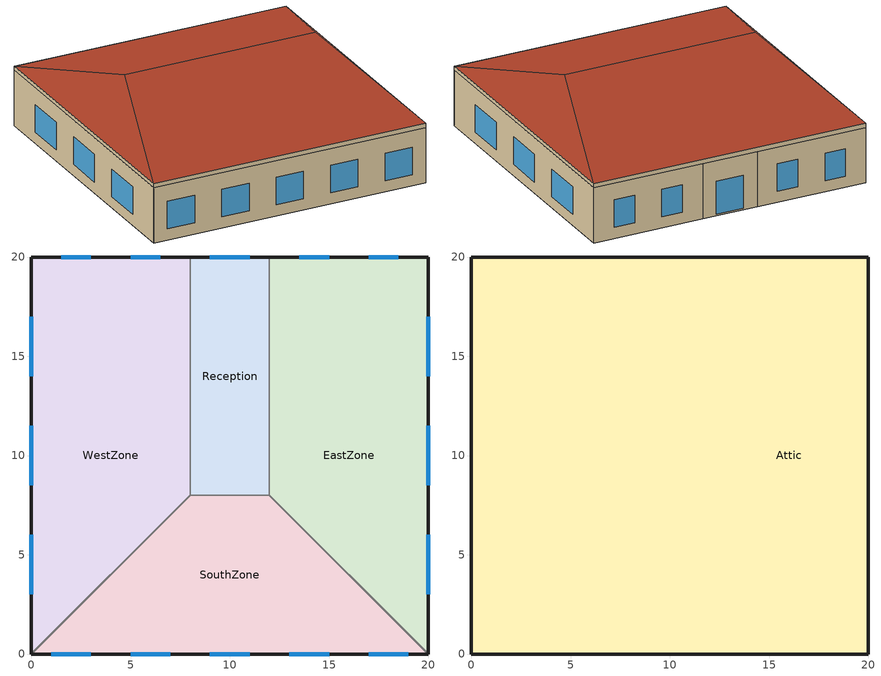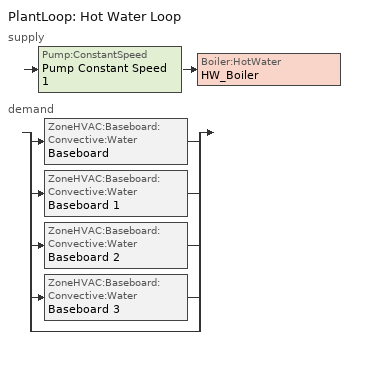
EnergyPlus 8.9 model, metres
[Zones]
EastZone
 floor ground (SOLID GROUND FLOOR): 20,0 12,8 12,20 20,20 z0
 wall outside (CAVITY WALL): 20,0 20,20 12,20 z0:4
 wall to Reception (INTERNAL PARTITION): 12,20 12,8 z0:4
 wall to SouthZone (INTERNAL PARTITION): 12,8 20,0 z0:4
 window (SINGE GLAZING): 20,14 20,17 / 20,8.5 20,11.5 / 20,3 20,6 / 15,20 13.5,20 / 18.5,20 17,20 z0.8:2.8
Reception
 floor ground (SOLID GROUND FLOOR): 12,8 8,8 8,20 12,20 z0
 wall outside (CAVITY WALL): 12,20 8,20 z0:4
 wall to WestZone (INTERNAL PARTITION): 8,20 8,8 z0:4
 wall to SouthZone (INTERNAL PARTITION): 8,8 12,8 z0:4
 window (SINGE GLAZING): 11,20 9,20 z0.1:2.5
SouthZone
 floor ground (SOLID GROUND FLOOR): 20,0 0,0 8,8 12,8 z0
 wall outside (CAVITY WALL): 0,0 20,0 z0:4
 wall to WestZone (INTERNAL PARTITION): 8,8 0,0 z0:4
 window (SINGE GLAZING): 1,0 3,0 / 5,0 7,0 / 9,0 11,0 / 13,0 15,0 / 17,0 19,0 z0.8:2.8
WestZone
 floor ground (SOLID GROUND FLOOR): 8,8 0,0 0,20 8,20 z0
 wall outside (CAVITY WALL): 8,20 0,20 0,0 z0:4
 window (SINGE GLAZING): 0,17 0,14 / 0,11.5 0,8.5 / 0,6 0,3 / 6.5,20 5,20 / 3,20 1.5,20 z0.8:2.8
Attic
 floor to Reception (INTERNAL CEILING): 12,8 8,8 8,20 12,20 z4
 floor to SouthZone (INTERNAL CEILING): 20,0 0,0 8,8 12,8 z4
 floor to EastZone (INTERNAL CEILING): 20,0 12,8 12,20 20,20 z4
 floor to WestZone (INTERNAL CEILING): 8,8 0,0 0,20 8,20 z4
 wall outside (CAVITY WALL): 20,20 0,20 0,0 20,0 20,20 z4:4.3
 roof outside (PITCHED ROOF): 3,10,7.3 0,0,4.3 20,0,4.3 17,10,7.3; 0,20,4.3 3,10,7.3 17,10,7.3 20,20,4.3; 17,10,7.3 20,0,4.3 20,20,4.3; 3,10,7.3 0,20,4.3 0,0,4.3
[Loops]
PlantLoop 'Hot Water Loop'
 supply: Pump:ConstantSpeed 'Pump Constant Speed 1' > Boiler:HotWater 'HW_Boiler'
 demand: split
  | ZoneHVAC:Baseboard:Convective:Water 'Baseboard'
  | ZoneHVAC:Baseboard:Convective:Water 'Baseboard 1'
  | ZoneHVAC:Baseboard:Convective:Water 'Baseboard 2'
  | ZoneHVAC:Baseboard:Convective:Water 'Baseboard 3'
  | bypass
[Building]
Building 1: North Axis {deg}=0; Terrain=Suburbs; Solar Distribution=FullExterior; Maximum Number of Warmup Days=25; Minimum Number of Warmup Days=6
[Site:Location]
LONDON/GATWICK	GBR: Latitude {deg}=51.15; Longitude {deg}=-0.18; Time Zone {hr}=0; Elevation {m}=62
[Site:GroundTemperature:BuildingSurface]
14, 14, 14, 14, 14, 14, 14, 14, 14, 14, 14, 14
[SizingPeriod:DesignDay] Day of Month=21; Dry-Bulb Temperature Range Modifier Type=DefaultMultipliers; Barometric Pressure {Pa}=100582; Rain Indicator=No; Snow Indicator=No; Daylight Saving Time Indicator=No
Name | Month | Day Type | Maximum Dry-Bulb Temperature {C} | Daily Dry-Bulb Temperature Range {deltaC} | Humidity Condition Type | Wetbulb or DewPoint at Maximum Dry-Bulb {C} | Wind Speed {m/s} | Wind Direction {deg} | Solar Model Indicator | ASHRAE Clear Sky Optical Depth for Beam Irradiance (taub) | ASHRAE Clear Sky Optical Depth for Diffuse Irradiance (taud) | Enthalpy at Maximum Dry-Bulb {J/kg} | Sky Clearness
LONDON/GATWICK Ann Clg .4% Condns DB=>MWB | 7 | SummerDesignDay | 27.2 | 9.7 | Wetbulb | 18.7 | 3.5 | 90 | ASHRAETau | 0.455 | 1.974
LONDON/GATWICK Ann Clg .4% Condns DP=>MDB | 7 | SummerDesignDay | 21.9 | 9.7 | Dewpoint | 17.8 | 3.5 | 90 | ASHRAETau | 0.455 | 1.974
LONDON/GATWICK Ann Clg .4% Condns Enth=>MDB | 7 | SummerDesignDay | 25.7 | 9.7 | Enthalpy |  | 3.5 | 90 | ASHRAETau | 0.455 | 1.974 | 56300
LONDON/GATWICK Ann Clg .4% Condns WB=>MDB | 7 | SummerDesignDay | 25.4 | 9.7 | Wetbulb | 19.7 | 3.5 | 90 | ASHRAETau | 0.455 | 1.974
LONDON/GATWICK Ann Htg 99.6% Condns DB | 2 | WinterDesignDay | -4.6 | 0 | Wetbulb | -4.6 | 1.5 | 80 | ASHRAEClearSky |  |  |  | 0
LONDON/GATWICK Ann Htg Wind 99.6% Condns WS=>MCDB | 2 | WinterDesignDay | 7.9 | 0 | Wetbulb | 7.9 | 12.6 | 80 | ASHRAEClearSky |  |  |  | 0
LONDON/GATWICK Ann Hum_n 99.6% Condns DP=>MCDB | 2 | WinterDesignDay | -2.1 | 0 | Dewpoint | -7.6 | 1.5 | 80 | ASHRAEClearSky |  |  |  | 0
[Material] Roughness=Rough; Thermal Absorptance=0.9; Visible Absorptance=0.7
Name | Thickness {m} | Conductivity {W/m-K} | Density {kg/m3} | Specific Heat {J/kg-K} | Solar Absorptance
100mm - Cast concrete | 0.1 | 1.35 | 2000 | 1000 | 0.6
100mm - Cast concrete (Dense) | 0.1 | 1.4 | 2100 | 840 | 0.6
100mm - Concrete 1800 | 0.1 | 1.13 | 1800 | 1000 | 0.6
105mm - Brick outer leaf | 0.105 | 0.77 | 1700 | 840 | 0.7
12mm - Roof tile | 0.012 | 0.84 | 1900 | 800 | 0.6
13mm - Plasterboard (wallboard) | 0.013 | 0.21 | 900 | 1000 | 0.6
16mm - Plywood sheathing | 0.016 | 0.13 | 500 | 1600 | 0.5
25mm - Brick slips | 0.025 | 0.77 | 1700 | 1000 | 0.7
25mm - Gypsum Plasterboard | 0.025 | 0.25 | 900 | 1000 | 0.5
50mm - Flooring screed | 0.05 | 0.41 | 1200 | 1000 | 0.73
750mm - Clay underfloor | 0.75 | 1.5 | 1500 | 2085 | 0.6
[Material:NoMass]
Air gap: Roughness=Rough; Thermal Resistance {m2-K/W}=0.15; Thermal Absorptance=0.9; Solar Absorptance=0.7; Visible Absorptance=0.7
[WindowMaterial:Glazing]
Generic Clear 4mm: Optical Data Type=SpectralAverage; Thickness {m}=0.004; Solar Transmittance at Normal Incidence=0.816; Front Side Solar Reflectance at Normal Incidence=0.075; Back Side Solar Reflectance at Normal Incidence=0.075; Visible Transmittance at Normal Incidence=0.892; Front Side Visible Reflectance at Normal Incidence=0.081; Back Side Visible Reflectance at Normal Incidence=0.081; Infrared Transmittance at Normal Incidence=0; Front Side Infrared Hemispherical Emissivity=0.84; Back Side Infrared Hemispherical Emissivity=0.84; Conductivity {W/m-K}=1; Dirt Correction Factor for Solar and Visible Transmittance=1
[Construction]
CAVITY WALL: 105mm - Brick outer leaf, Air gap, 100mm - Concrete 1800, 13mm - Plasterboard (wallboard)
INTERNAL CEILING: 100mm - Cast concrete (Dense)
INTERNAL PARTITION: 25mm - Gypsum Plasterboard, Air gap, 25mm - Gypsum Plasterboard
PITCHED ROOF: 12mm - Roof tile, Air gap, 16mm - Plywood sheathing
SINGE GLAZING: Generic Clear 4mm
SOLID GROUND FLOOR: 750mm - Clay underfloor, 25mm - Brick slips, 100mm - Cast concrete, 50mm - Flooring screed
[Zone] Zone Inside Convection Algorithm=TARP; Zone Outside Convection Algorithm=TARP
Attic; EastZone; Reception; SouthZone; WestZone
[ZoneControl:Thermostat] Control Object Type 1=ThermostatSetpoint:DualSetpoint
Name | Zone or ZoneList | Control Type Schedule | Control Name 1
EastZone Thermostat | EastZone | EastZone Thermostat Schedule | dualSetPtThermostatEastZone
Reception Thermostat | Reception | Reception Thermostat Schedule | dualSetPtThermostatReception
SouthZone Thermostat | SouthZone | SouthZone Thermostat Schedule | dualSetPtThermostatSouthZone
WestZone Thermostat | WestZone | WestZone Thermostat Schedule | dualSetPtThermostatWestZone
[ThermostatSetpoint:DualSetpoint] Cooling Setpoint Temperature Schedule=Medium Office ClgSetp
Name | Heating Setpoint Temperature Schedule
dualSetPtThermostatEastZone; dualSetPtThermostatSouthZone; dualSetPtThermostatWestZone | HeatingSP_Office
dualSetPtThermostatReception | HeatingSP_Reception
[ZoneHVAC:Baseboard:Convective:Water] Availability Schedule=Schedule - [zPvaK4Qs]; Heating Design Capacity Method=HeatingDesignCapacity; Heating Design Capacity {W}=Autosize; Heating Design Capacity Per Floor Area {W/m2}=0; Fraction of Autosized Heating Design Capacity=1; U-Factor Times Area Value {W/K}=Autosize; Maximum Water Flow Rate {m3/s}=Autosize; Convergence Tolerance=0.001
Baseboard 2; Baseboard; Baseboard 3; Baseboard 1
[Zone equipment]
EastZone: Baseboard 2
Reception: Baseboard
SouthZone: Baseboard 3
WestZone: Baseboard 1
[Sizing:Zone] Zone Cooling Design Supply Air Temperature Input Method=SupplyAirTemperature; Zone Cooling Design Supply Air Temperature {C}=14; Zone Cooling Design Supply Air Temperature Difference {deltaC}=11.11; Zone Heating Design Supply Air Temperature Input Method=SupplyAirTemperature; Zone Heating Design Supply Air Temperature {C}=40; Zone Heating Design Supply Air Temperature Difference {deltaC}=11.11; Zone Cooling Design Supply Air Humidity Ratio {kgWater/kgDryAir}=0.0085; Zone Heating Design Supply Air Humidity Ratio {kgWater/kgDryAir}=0.008; Design Specification Outdoor Air Object=Attic_DSOA; Cooling Design Air Flow Method=DesignDay; Cooling Design Air Flow Rate {m3/s}=0; Cooling Minimum Air Flow per Zone Floor Area {m3/s-m2}=0.000762; Cooling Minimum Air Flow {m3/s}=0; Cooling Minimum Air Flow Fraction=0; Heating Design Air Flow Method=DesignDay; Heating Design Air Flow Rate {m3/s}=0; Heating Maximum Air Flow per Zone Floor Area {m3/s-m2}=0.002032; Heating Maximum Air Flow {m3/s}=0.141576; Heating Maximum Air Flow Fraction=0.3; Account for Dedicated Outdoor Air System=No
Name | Design Specification Zone Air Distribution Object
EastZone | EastZone Design Spec Zone Air Dist
Reception | Reception Design Spec Zone Air Dist
SouthZone | SouthZone Design Spec Zone Air Dist
WestZone | WestZone Design Spec Zone Air Dist
[DesignSpecification:ZoneAirDistribution] Zone Air Distribution Effectiveness in Cooling Mode=1; Zone Air Distribution Effectiveness in Heating Mode=1
EastZone Design Spec Zone Air Dist; Reception Design Spec Zone Air Dist; SouthZone Design Spec Zone Air Dist; WestZone Design Spec Zone Air Dist
[DesignSpecification:OutdoorAir]
Attic_DSOA: Outdoor Air Method=Sum; Outdoor Air Flow per Person {m3/s-person}=0; Outdoor Air Flow per Zone Floor Area {m3/s-m2}=0; Outdoor Air Flow per Zone {m3/s}=0; Outdoor Air Flow Air Changes per Hour {1/hr}=0
[PlantLoop]
Hot Water Loop: Fluid Type=Water; Plant Equipment Operation Scheme=Hot Water Loop Operation Schemes; Maximum Loop Temperature {C}=100; Minimum Loop Temperature {C}=0; Maximum Loop Flow Rate {m3/s}=Autosize; Minimum Loop Flow Rate {m3/s}=0; Plant Loop Volume {m3}=Autocalculate; Load Distribution Scheme=Optimal; Plant Loop Demand Calculation Scheme=SingleSetpoint
[Sizing:Plant]
Hot Water Loop: Loop Type=Heating; Design Loop Exit Temperature {C}=80; Loop Design Temperature Difference {deltaC}=10; Sizing Option=NonCoincident; Zone Timesteps in Averaging Window=1; Coincident Sizing Factor Mode=None
[Pump:ConstantSpeed]
Pump Constant Speed 1: Design Flow Rate {m3/s}=Autosize; Design Pump Head {Pa}=180000; Design Power Consumption {W}=Autosize; Motor Efficiency=0.9; Fraction of Motor Inefficiencies to Fluid Stream=0; Pump Control Type=Intermittent; Design Power Sizing Method=PowerPerFlowPerPressure; Design Electric Power per Unit Flow Rate {W/(m3/s)}=348701.1; Design Shaft Power per Unit Flow Rate per Unit Head=1.28205
[Boiler:HotWater]
HW_Boiler: Fuel Type=NaturalGas; Nominal Capacity {W}=Autosize; Nominal Thermal Efficiency=0.65; Efficiency Curve Temperature Evaluation Variable=LeavingBoiler; Normalized Boiler Efficiency Curve=Curve Quadratic 1; Design Water Outlet Temperature {C}=81; Design Water Flow Rate {m3/s}=Autosize; Minimum Part Load Ratio=0.2; Maximum Part Load Ratio=1.1; Optimum Part Load Ratio=1; Water Outlet Upper Temperature Limit {C}=99; Boiler Flow Mode=ConstantFlow; Parasitic Electric Load {W}=0; Sizing Factor=1
[PlantEquipmentOperationSchemes]
Hot Water Loop Operation Schemes: Control Scheme Object Type 1=PlantEquipmentOperation:HeatingLoad; Control Scheme Name 1=Hot Water Loop Heating Operation Scheme; Control Scheme Schedule Name 1=Always On Discrete
[PlantEquipmentOperation:HeatingLoad]
Hot Water Loop Heating Operation Scheme: Load Range Lower Limit 1 {W}=0; Load Range Upper Limit 1 {W}=1000000000; Range Equipment List Name 1=Hot Water Loop Heating Equipment List
[PlantEquipmentList]
Hot Water Loop Heating Equipment List: Boiler:HotWater, HW_Boiler
[SetpointManager:Scheduled]
Setpoint Manager Scheduled 1: Control Variable=Temperature; Schedule=Constant Temperature 80 C (176 F)
[Schedule:Compact]
EastZone Thermostat Schedule; Reception Thermostat Schedule; SouthZone Thermostat Schedule; WestZone Thermostat Schedule: Through: 12/31, For: AllDays, Until: 24:00, 4
[Schedule:Year]
HeatingSP_Office: HeatingSP_Office Week Schedule, 1, 1, 12, 31
Medium Office ClgSetp: Schedule:Week:Daily {8e0b014c-04b7-4e6c-a258-14b421fd36f8}, 1, 1, 1, 3, Schedule:Week:Daily {edd3bcc3-8268-4813-9843-1db4b5a04d2a}, 1, 4, 12, 31
Schedule - [zPvaK4Qs]: Schedule:Week:Daily {9209198b-21da-4fad-a3e8-893ae8fb0fdf}, 1, 1, 12, 31
HeatingSP_Reception: HeatingSP_Reception Week Schedule, 1, 1, 12, 31
Constant Temperature 80 C (176 F): Schedule:Week:Daily {08bb630a-38e9-4372-9f91-79bc175e5d90}, 1, 1, 12, 31
[Schedule:Week:Daily]
HeatingSP_Office Week Schedule: HeatingSP_Office Day Schedule - Sun, HeatingSP_Office Day Schedule - Mon, HeatingSP_Office Day Schedule - Mon, HeatingSP_Office Day Schedule - Mon, HeatingSP_Office Day Schedule - Mon, HeatingSP_Office Day Schedule - Mon, HeatingSP_Office Day Schedule - Sun, HeatingSP_Office Day Schedule - Sun, HeatingSP_Office Day Schedule - Mon, HeatingSP_Office Day Schedule - Mon, HeatingSP_Office Day Schedule - Sun, HeatingSP_Office Day Schedule - Sun
Schedule:Week:Daily {8e0b014c-04b7-4e6c-a258-14b421fd36f8}: Medium Office ClgSetp Default Schedule, Medium Office ClgSetp Default Schedule, Medium Office ClgSetp Default Schedule, Medium Office ClgSetp Default Schedule, Medium Office ClgSetp Default Schedule, Medium Office ClgSetp Default Schedule, Medium Office ClgSetp Rule 2 Day Schedule, Medium Office ClgSetp Default Schedule, Medium Office ClgSetp Summer Design Day, Medium Office ClgSetp Winter Design Day, Medium Office ClgSetp Default Schedule, Medium Office ClgSetp Default Schedule
Schedule:Week:Daily {edd3bcc3-8268-4813-9843-1db4b5a04d2a}: Medium Office ClgSetp Rule 1 Day Schedule, Medium Office ClgSetp Default Schedule, Medium Office ClgSetp Default Schedule, Medium Office ClgSetp Default Schedule, Medium Office ClgSetp Default Schedule, Medium Office ClgSetp Default Schedule, Medium Office ClgSetp Rule 2 Day Schedule, Medium Office ClgSetp Default Schedule, Medium Office ClgSetp Summer Design Day, Medium Office ClgSetp Winter Design Day, Medium Office ClgSetp Default Schedule, Medium Office ClgSetp Default Schedule
Schedule:Week:Daily {9209198b-21da-4fad-a3e8-893ae8fb0fdf}: Schedule Day 2, Schedule Day 2, Schedule Day 2, Schedule Day 2, Schedule Day 2, Schedule Day 2, Schedule Day 2, Schedule Day 2, Schedule Day 2, Schedule Day 2, Schedule Day 2, Schedule Day 2
HeatingSP_Reception Week Schedule: HeatingSP_Reception Day Schedule - Sun, HeatingSP_Reception Day Schedule - Mon, HeatingSP_Reception Day Schedule - Mon, HeatingSP_Reception Day Schedule - Mon, HeatingSP_Reception Day Schedule - Mon, HeatingSP_Reception Day Schedule - Mon, HeatingSP_Reception Day Schedule - Sun, HeatingSP_Reception Day Schedule - Sun, HeatingSP_Reception Day Schedule - Mon, HeatingSP_Reception Day Schedule - Mon, HeatingSP_Reception Day Schedule - Sun, HeatingSP_Reception Day Schedule - Sun
Schedule:Week:Daily {08bb630a-38e9-4372-9f91-79bc175e5d90}: Schedule Day 1, Schedule Day 1, Schedule Day 1, Schedule Day 1, Schedule Day 1, Schedule Day 1, Schedule Day 1, Schedule Day 1, Schedule Day 1, Schedule Day 1, Schedule Day 1, Schedule Day 1
[Schedule:Day:Interval]
HeatingSP_Office Day Schedule - Sun; HeatingSP_Reception Day Schedule - Sun: No, 24:00, 12
HeatingSP_Office Day Schedule - Mon: No, 07:00, 12, 19:00, 21, 24:00, 12
Medium Office ClgSetp Default Schedule; Medium Office ClgSetp Summer Design Day: No, 06:00, 26.7, 22:00, 24, 24:00, 26.7
Medium Office ClgSetp Rule 2 Day Schedule: No, 06:00, 26.7, 18:00, 24, 24:00, 26.7
Medium Office ClgSetp Winter Design Day; Medium Office ClgSetp Rule 1 Day Schedule: No, 24:00, 26.7
Schedule Day 2: No, 24:00, 1
HeatingSP_Reception Day Schedule - Mon: No, 07:00, 12, 19:00, 18, 24:00, 12
Schedule Day 1: No, 24:00, 80
[Schedule:Constant]
Always On Discrete: Hourly Value=1
[Curve:Quadratic]
Curve Quadratic 1: Coefficient1 Constant=0.97; Coefficient2 x=0.0633; Coefficient3 x**2=-0.0333; Minimum Value of x {BasedOnField A2}=0; Maximum Value of x {BasedOnField A2}=1
